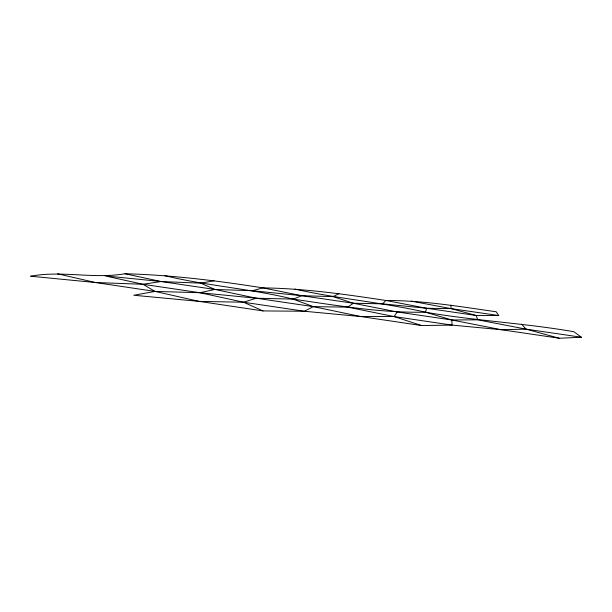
<?xml version="1.0" encoding="UTF-8"?>
<svg xmlns="http://www.w3.org/2000/svg" width="612" height="612" viewBox="0 0 612 612"><rect width="100%" height="100%" fill="white"/><g stroke="black" fill="none" stroke-linecap="round" stroke-linejoin="round"><path stroke-width="0.92" d="M164.812 275.652C207.131 285.988 250.813 288.657 293.117 299.115C336.967 305.518 381.016 313.076 425.485 312.189L426.625 308.272L451.098 308.624L498.734 315.532L496.194 311.776C459.635 306.505 422.969 300.423 385.927 300.477C345.176 294.303 304.233 288.413 262.946 287.885C217.245 280.686 171.238 274.949 124.94 273.748C93.651 279.187 61.934 270.313 30.6 276.203L95.373 282.522L155.073 291.411L199.16 301.387L263.03 310.927L304.309 311.248L360.782 316.542L421.584 325.546L452.092 325.11L501.373 329.73L559.337 338.252L581.4 337.243L573.872 331.727C524.668 323.128 474.69 320.81 425.485 312.189C382.301 302.32 338.031 298.863 294.839 289.094M425.485 312.189L451.778 319.977L452.092 325.11L394.082 316.557L347.708 307.14L313.352 306.65L293.117 299.115L256.298 298.22L214.896 289.453L161.178 281.543L105.134 275.897L142.91 284.274L199.933 292.72L256.298 298.22L313.352 306.65L360.782 316.542L394.082 316.557L397.203 311.967L451.778 319.977L501.373 329.73L525.991 329.126L581.4 337.243M313.352 306.65L304.309 311.248L243.5 302.213L199.16 301.387L133.791 295.252L155.073 291.411L199.933 292.72L214.896 289.453L252.32 290.723L301.808 295.703L353.353 303.246L382.599 303.843L385.927 300.477L426.625 308.272L476.136 315.478L498.734 315.532M347.708 307.14L353.353 303.246L397.203 311.967M252.32 290.723L262.946 287.885L301.808 295.703L333.081 296.621L338.918 293.653M293.117 299.115L301.808 295.703M199.933 292.72L243.5 302.213L256.298 298.22M124.94 273.748L161.178 281.543L200.782 283.165L214.131 280.755M57.536 273.778L95.373 282.522L142.91 284.274L161.178 281.543M451.778 319.977L477.796 319.831L525.991 329.126L559.337 338.252M382.599 303.843L426.625 308.272M411.264 301.127L451.098 308.624L476.136 315.478L477.796 319.831M333.081 296.621L353.353 303.246M394.082 316.557L421.584 325.546M200.782 283.165L214.896 289.453M243.5 302.213L263.03 310.927M142.91 284.274L155.073 291.411M521.6 324.108L525.991 329.126M450.899 305.227L451.098 308.624"/></g></svg>
